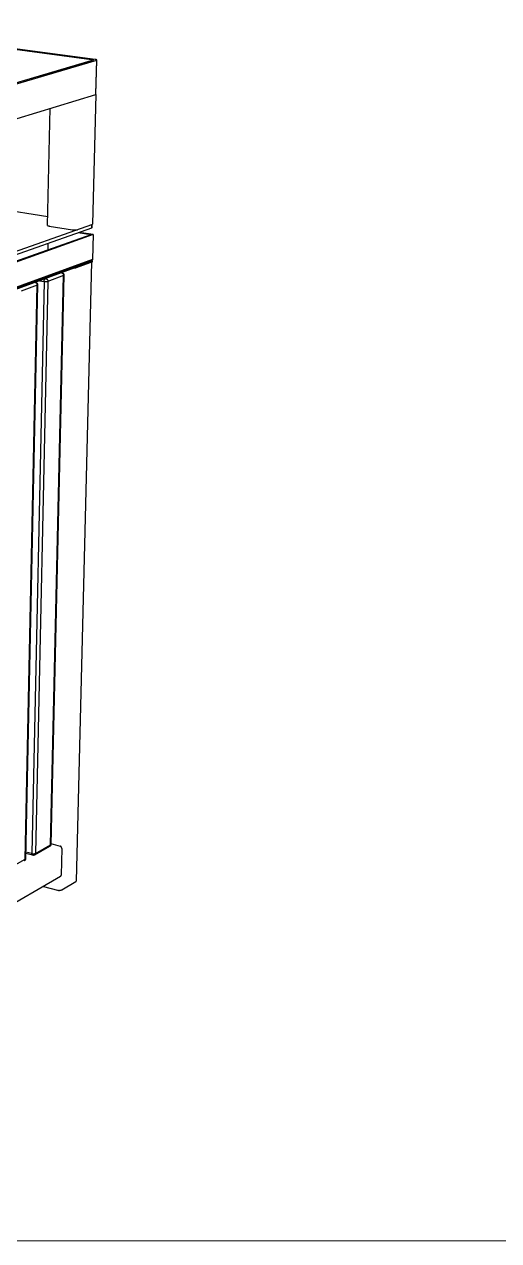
# Model space of a CAD drawing. Header units: millimetres. Extents: x -1283 to 2747, y -259 to 2557.
# Drawn here: x 205 to 679, y -259 to 957 of the extents above; entities that cross this region are included whole.
import ezdxf

# ---------------------------------------------------------------- set-up
doc = ezdxf.new("R2010")
doc.units = ezdxf.units.MM
doc.header["$MEASUREMENT"] = 0
doc.layers.add('Domyślny', color=7, linetype='Continuous', true_color=0x000000)
doc.layers.add('Utwórz2D linie widoczne', color=7, linetype='Continuous', true_color=0x000000)

msp = doc.modelspace()

# ---------------------------------------------------------------- linework, layer by layer
at = {"layer": 'Domyślny', "color": 18, "lineweight": 15, "true_color": 0x000000}
msp.add_line((2743.2, -258.7), (-1283.2, -258.7), dxfattribs=at)
at = {"layer": 'Utwórz2D linie widoczne'}
for p, q in [((276, 921.8), (12.5, 956.8)), ((13.1, 956.2), (272.4, 921.7)), ((271.8, 921.7), (13.2, 956.1)), ((273.9, 920.9), (94.9, 868.4)), ((95.7, 867.6), (277.5, 921)), ((135.1, 880.3), (273, 920.8)), ((272.3, 921.6), (271.8, 921.7)), ((272.8, 921.5), (272.3, 921.6)), ((272.4, 921.6), (272.4, 921.7)), ((272.4, 921.7), (273, 921.6)), ((273.1, 921.4), (272.8, 921.5)), ((273, 921.6), (273.5, 921.5)), ((273, 921.4), (273, 921.6)), ((273, 920.8), (273.2, 920.9)), ((273, 920.6), (273, 920.8)), ((273.4, 921.3), (273.1, 921.4)), ((273.2, 920.9), (273.4, 921)), ((273.2, 920.7), (273.2, 920.9)), ((273.4, 921.1), (273.4, 921.3)), ((273.4, 921), (273.4, 921.1)), ((273.4, 920.8), (273.4, 921.1)), ((273.4, 920.8), (273.4, 921)), ((273.5, 921.5), (273.8, 921.4)), ((273.5, 920.8), (273.5, 921.5)), ((273.8, 921.4), (274, 921.3)), ((273.8, 920.9), (273.8, 921.4)), ((274, 921), (273.9, 920.9)), ((274, 921.3), (274.1, 921.1)), ((274, 921), (274, 921.3)), ((274.1, 921.1), (274, 921)), ((276.5, 921.7), (276, 921.8)), ((277, 921.6), (276.5, 921.7)), ((276.6, 886.8), (277.5, 921)), ((276.8, 887.1), (277.7, 921.3)), ((276.8, 887), (277.6, 921.1)), ((277.4, 921.5), (277, 921.6)), ((277.6, 921.4), (277.4, 921.5)), ((277.5, 921), (277.6, 921.1)), ((277.7, 921.3), (277.6, 921.4)), ((277.6, 921.1), (277.7, 921.3)), ((95.3, 831.3), (276.6, 886.8)), ((276.5, 886.8), (273.3, 757.2)), ((276.6, 886.8), (276.8, 887)), ((276.8, 887), (276.8, 887.1)), ((228.5, 755.9), (231, 872.9)), ((228.7, 764.5), (33.9, 795.7)), ((92.9, 693.4), (272.8, 756.8)), ((228.5, 755.9), (228.5, 755.9)), ((228.5, 755.9), (228.5, 755.9)), ((228.5, 755.9), (228.5, 755.9)), ((228.5, 755.9), (228.5, 755.9)), ((228.5, 755.9), (228.5, 755.9)), ((228.5, 755.9), (228.5, 755.9)), ((228.5, 755.9), (228.5, 755.9)), ((228.5, 755.9), (228.5, 755.9)), ((228.5, 755.9), (228.5, 755.9)), ((228.5, 755.9), (228.5, 755.9)), ((228.5, 755.9), (228.5, 755.9)), ((228.5, 755.9), (228.5, 755.9)), ((228.5, 755.9), (228.5, 755.9)), ((228.5, 755.9), (228.5, 755.9)), ((228.5, 755.9), (228.5, 755.9)), ((228.5, 755.9), (228.5, 755.8)), ((228.5, 755.8), (228.5, 755.8)), ((228.5, 755.8), (228.5, 755.8)), ((228.5, 755.8), (228.5, 755.8)), ((228.5, 755.8), (228.5, 755.8)), ((228.5, 755.8), (228.5, 755.8)), ((228.5, 755.8), (228.5, 755.8)), ((228.5, 755.8), (228.5, 755.8)), ((228.5, 755.8), (228.5, 755.8)), ((228.5, 755.8), (228.5, 755.8)), ((228.5, 755.8), (228.5, 755.8)), ((228.5, 755.8), (228.5, 755.8)), ((228.5, 755.8), (228.5, 755.8)), ((228.5, 755.8), (228.5, 755.8)), ((228.5, 755.8), (228.6, 755.8)), ((228.6, 755.8), (228.6, 755.8)), ((228.6, 755.8), (228.6, 755.7)), ((228.6, 755.7), (228.6, 755.7)), ((228.6, 755.7), (228.6, 755.7)), ((228.6, 755.7), (228.6, 755.7)), ((228.6, 755.7), (228.6, 755.7)), ((228.6, 755.7), (228.6, 755.7)), ((228.6, 755.7), (228.6, 755.7)), ((228.6, 755.7), (228.7, 755.7)), ((228.7, 755.7), (228.7, 755.7)), ((228.7, 755.7), (228.7, 755.6)), ((228.7, 755.6), (228.7, 755.6)), ((228.7, 755.6), (228.7, 755.6)), ((228.7, 755.6), (228.8, 755.6)), ((228.8, 755.6), (228.8, 755.6)), ((228.8, 755.6), (228.8, 755.6)), ((228.8, 755.6), (228.9, 755.5)), ((228.9, 755.5), (228.9, 755.5)), ((228.9, 755.5), (229, 755.5)), ((229, 755.5), (229, 755.5)), ((229, 755.5), (229.1, 755.5)), ((229.1, 755.5), (229.2, 755.4)), ((229.2, 755.4), (229.3, 755.4)), ((229.3, 755.4), (229.5, 755.4)), ((229.5, 755.4), (229.6, 755.3)), ((229.6, 755.3), (229.8, 755.3)), ((229.8, 755.3), (229.9, 755.3)), ((229.9, 755.3), (230.1, 755.2)), ((230.1, 755.2), (253.5, 751.5)), ((272.7, 753.4), (272.8, 756.8)), ((272.8, 756.8), (272.8, 756.8)), ((272.8, 756.8), (272.8, 756.8)), ((272.8, 756.8), (272.8, 756.8)), ((272.8, 756.8), (272.8, 756.8)), ((272.8, 756.8), (272.9, 756.8)), ((272.8, 753.6), (272.9, 756.8)), ((272.8, 753.6), (272.9, 753.7)), ((272.9, 756.8), (272.9, 756.8)), ((272.9, 756.8), (272.9, 756.8)), ((272.9, 756.8), (272.9, 756.8)), ((272.9, 756.8), (273, 756.8)), ((272.9, 753.7), (273, 756.8)), ((273, 756.8), (273, 756.9)), ((273, 756.9), (273, 756.9)), ((273, 756.9), (273.1, 756.9)), ((273, 756.8), (273, 756.8)), ((273, 756.8), (273, 756.8)), ((273, 756.8), (273, 756.8)), ((273.1, 756.9), (273.2, 757)), ((273.1, 756.9), (273.1, 756.9)), ((273.1, 756.9), (273.1, 756.9)), ((273.1, 756.9), (273.1, 756.9)), ((273.1, 756.9), (273.1, 756.9)), ((273.1, 756.9), (273.1, 756.9)), ((273.2, 757), (273.2, 757.1)), ((273.2, 757.1), (273.2, 757.1)), ((273.2, 757.1), (273.2, 757.1)), ((273.2, 757.1), (273.3, 757.1)), ((273.2, 757), (273.2, 757)), ((273.2, 757), (273.2, 757)), ((273.2, 757), (273.2, 757)), ((273.2, 757), (273.2, 757)), ((273.3, 757.1), (273.3, 757.2)), ((273.3, 757.1), (273.3, 757.1)), ((271.6, 746.6), (90.7, 682.2)), ((274, 746.7), (91.2, 681.5)), ((92.9, 689.8), (272.7, 753.4)), ((253.5, 751.5), (253.9, 751.4)), ((253.9, 751.4), (254.2, 751.4)), ((254.2, 751.4), (254.6, 751.3)), ((254.6, 751.3), (255, 751.3)), ((255, 751.3), (255.4, 751.3)), ((255.4, 751.3), (255.8, 751.3)), ((255.8, 751.3), (256.2, 751.3)), ((256.2, 751.3), (256.6, 751.4)), ((256.6, 751.4), (257, 751.4)), ((257, 751.4), (257.4, 751.5)), ((257.4, 751.5), (257.8, 751.5)), ((257.8, 751.5), (258.2, 751.6)), ((271.6, 746.6), (259.1, 748.6)), ((274, 746.7), (260, 748.9)), ((271.6, 746.6), (274, 746.7)), ((272.7, 753.4), (272.8, 753.6)), ((274, 746.7), (273.3, 721.9)), ((228.8, 737.9), (228.7, 731.3)), ((272.3, 720), (90.6, 653.6)), ((272.7, 720.5), (90.7, 653.9)), ((273.3, 721.9), (90.8, 655.3)), ((273.1, 720.9), (90.8, 654.3)), ((272.5, 719.5), (257.1, 100.7)), ((257.5, 713.8), (272, 719.2)), ((272.4, 720), (271.9, 719.6)), ((272, 719.2), (273.8, 719.8)), ((272, 719.2), (272.1, 719.2)), ((272.1, 719.2), (272.1, 719.2)), ((272.1, 719.2), (272.2, 719.2)), ((272.2, 719.2), (272.2, 719.2)), ((272.2, 719.2), (272.3, 719.2)), ((272.4, 720), (272.3, 720)), ((272.4, 719.8), (272.3, 719.9)), ((272.3, 719.9), (272.3, 719.9)), ((272.3, 719.9), (272.3, 719.9)), ((272.3, 719.9), (272.3, 719.9)), ((272.3, 719.9), (272.3, 719.9)), ((272.3, 719.2), (272.3, 719.3)), ((272.3, 719.3), (272.3, 719.3)), ((272.3, 719.3), (272.3, 719.3)), ((272.3, 719.3), (272.3, 719.3)), ((272.3, 719.3), (272.4, 719.3)), ((272.8, 720.5), (272.4, 720)), ((272.4, 720), (273.8, 719.8)), ((272.5, 719.8), (272.4, 719.8)), ((272.4, 719.8), (272.4, 719.8)), ((272.4, 719.8), (272.4, 719.8)), ((272.4, 719.8), (272.4, 719.8)), ((272.4, 719.8), (272.4, 719.8)), ((272.4, 719.8), (272.4, 719.8)), ((272.4, 719.3), (272.4, 719.4)), ((272.4, 719.4), (272.4, 719.4)), ((272.4, 719.4), (272.4, 719.4)), ((272.4, 719.4), (272.5, 719.4)), ((272.4, 719.3), (272.4, 719.3)), ((272.4, 719.3), (272.4, 719.3)), ((272.4, 719.3), (272.4, 719.3)), ((272.5, 719.7), (272.5, 719.8)), ((272.5, 719.8), (272.5, 719.8)), ((272.5, 719.8), (272.5, 719.8)), ((272.5, 719.6), (272.5, 719.7)), ((272.5, 719.7), (272.5, 719.7)), ((272.5, 719.7), (272.5, 719.7)), ((272.5, 719.7), (272.5, 719.7)), ((272.5, 719.7), (272.5, 719.7)), ((272.5, 719.7), (272.5, 719.7)), ((272.5, 719.7), (272.5, 719.7)), ((272.5, 719.7), (272.5, 719.7)), ((272.5, 719.7), (272.5, 719.7)), ((272.5, 719.7), (272.5, 719.7)), ((272.5, 719.7), (272.5, 719.7)), ((272.5, 719.7), (272.5, 719.7)), ((272.5, 719.7), (272.5, 719.7)), ((272.5, 719.7), (272.5, 719.7)), ((272.5, 719.7), (272.5, 719.7)), ((272.5, 719.5), (272.5, 719.6)), ((272.5, 719.6), (272.5, 719.6)), ((272.5, 719.6), (272.5, 719.6)), ((272.5, 719.6), (272.5, 719.6)), ((272.5, 719.6), (272.5, 719.6)), ((272.5, 719.6), (272.5, 719.6)), ((272.5, 719.6), (272.5, 719.6)), ((272.5, 719.6), (272.5, 719.6)), ((272.5, 719.6), (272.5, 719.6)), ((272.5, 719.6), (272.5, 719.6)), ((272.5, 719.6), (272.5, 719.6)), ((272.5, 719.6), (272.5, 719.6)), ((272.5, 719.6), (272.5, 719.6)), ((272.5, 719.6), (272.5, 719.6)), ((272.5, 719.6), (272.5, 719.6)), ((272.5, 719.6), (272.5, 719.6)), ((272.5, 719.4), (272.5, 719.5)), ((272.5, 719.5), (272.5, 719.5)), ((272.5, 719.5), (272.5, 719.5)), ((272.5, 719.5), (272.5, 719.5)), ((272.5, 719.5), (272.5, 719.5)), ((272.5, 719.5), (272.5, 719.5)), ((272.5, 719.5), (272.5, 719.5)), ((272.5, 719.5), (272.5, 719.5)), ((272.5, 719.5), (272.5, 719.5)), ((272.5, 719.5), (272.5, 719.5)), ((272.5, 719.5), (272.5, 719.5)), ((272.5, 719.5), (272.5, 719.5)), ((272.5, 719.5), (272.5, 719.5)), ((272.5, 719.5), (272.5, 719.5)), ((272.5, 719.5), (272.5, 719.5)), ((272.5, 719.5), (272.5, 719.5)), ((272.5, 719.4), (272.5, 719.4)), ((272.5, 719.4), (272.5, 719.4)), ((272.5, 719.4), (272.5, 719.4)), ((272.5, 719.4), (272.5, 719.4)), ((272.5, 719.4), (272.5, 719.4)), ((272.5, 719.4), (272.5, 719.4)), ((272.5, 719.4), (272.5, 719.4)), ((272.5, 719.4), (272.5, 719.4)), ((272.5, 719.4), (272.5, 719.4)), ((272.5, 719.4), (272.5, 719.4)), ((272.8, 720.5), (272.7, 720.5)), ((273.1, 720.9), (272.8, 720.5)), ((273.3, 721.4), (273.1, 720.9)), ((273.3, 721.9), (273.3, 721.4)), ((255.1, 713.5), (110.2, 660.5)), ((255.8, 713.5), (110.3, 660.3)), ((255.6, 713.5), (110.3, 660.4)), ((244.4, 705.8), (228.7, 700)), ((231.4, 136.9), (244.4, 705.8)), ((244.8, 706.1), (231.8, 137.3)), ((242.4, 708.6), (242.5, 708.6)), ((242.5, 708.6), (242.6, 708.6)), ((242.6, 708.7), (242.6, 708.7)), ((242.6, 708.7), (242.6, 708.7)), ((242.6, 708.7), (242.6, 708.7)), ((242.6, 708.7), (242.6, 708.7)), ((242.6, 708.7), (242.6, 708.7)), ((242.6, 708.7), (242.7, 708.7)), ((242.6, 708.6), (242.6, 708.5)), ((242.6, 708.5), (242.7, 708.5)), ((242.7, 708.7), (242.8, 708.7)), ((242.7, 708.5), (242.8, 708.4)), ((242.8, 708.7), (242.8, 708.6)), ((242.8, 708.6), (242.9, 708.6)), ((242.8, 708.4), (242.9, 708.4)), ((242.9, 708.6), (243, 708.6)), ((242.9, 708.4), (243, 708.3)), ((243, 708.6), (243.1, 708.6)), ((243, 708.3), (243.1, 708.3)), ((243.1, 708.6), (243.2, 708.5)), ((243.1, 708.3), (243.2, 708.2)), ((243.2, 708.5), (243.3, 708.5)), ((243.2, 708.2), (243.2, 708.2)), ((243.2, 708.2), (243.3, 708.1)), ((243.3, 708.5), (243.3, 708.5)), ((243.3, 708.5), (243.4, 708.4)), ((243.3, 708.1), (243.4, 708.1)), ((243.4, 708.4), (243.5, 708.4)), ((243.4, 708.1), (243.5, 708)), ((243.5, 708.4), (243.6, 708.3)), ((243.5, 708), (243.6, 707.9)), ((243.6, 708.3), (243.6, 708.3)), ((243.6, 708.3), (243.7, 708.2)), ((243.6, 707.9), (243.6, 707.8)), ((243.6, 707.8), (243.7, 707.8)), ((243.7, 708.2), (243.8, 708.2)), ((243.7, 707.8), (243.8, 707.7)), ((243.8, 708.2), (243.9, 708.1)), ((243.8, 707.7), (243.8, 707.6)), ((243.8, 707.6), (243.9, 707.5)), ((243.9, 708.1), (243.9, 708.1)), ((243.9, 708.1), (244, 708)), ((243.9, 707.5), (243.9, 707.5)), ((243.9, 707.5), (244, 707.4)), ((244, 708), (244.1, 707.9)), ((244, 707.4), (244, 707.3)), ((244, 707.3), (244.1, 707.2)), ((244.1, 707.9), (244.1, 707.9)), ((244.1, 707.9), (244.2, 707.8)), ((244.1, 707.2), (244.1, 707.1)), ((244.1, 707.1), (244.2, 707)), ((244.2, 707.8), (244.2, 707.7)), ((244.2, 707.7), (244.3, 707.7)), ((244.2, 707), (244.2, 706.9)), ((244.2, 706.9), (244.2, 706.8)), ((244.2, 706.8), (244.3, 706.7)), ((244.3, 707.7), (244.3, 707.6)), ((244.3, 707.6), (244.4, 707.5)), ((244.3, 706.7), (244.3, 706.6)), ((244.3, 706.6), (244.3, 706.6)), ((244.3, 706.6), (244.3, 706.5)), ((244.3, 706.5), (244.4, 706.4)), ((244.4, 707.5), (244.4, 707.5)), ((244.4, 707.5), (244.5, 707.4)), ((244.4, 706.4), (244.4, 706.3)), ((244.4, 706.3), (244.4, 706.2)), ((244.4, 706.2), (244.4, 706.1)), ((244.4, 706.1), (244.4, 706)), ((244.4, 706), (244.4, 705.9)), ((244.4, 705.9), (244.4, 705.8)), ((244.4, 705.8), (244.4, 705.8)), ((244.4, 705.8), (244.4, 705.8)), ((244.4, 705.8), (244.4, 705.8)), ((244.4, 705.8), (244.5, 705.8)), ((244.5, 707.4), (244.5, 707.3)), ((244.5, 707.3), (244.6, 707.2)), ((244.5, 705.8), (244.5, 705.8)), ((244.5, 705.8), (244.5, 705.8)), ((244.5, 705.8), (244.5, 705.8)), ((244.5, 705.8), (244.5, 705.8)), ((244.5, 705.8), (244.5, 705.8)), ((244.5, 705.8), (244.6, 705.8)), ((244.6, 707.2), (244.6, 707.1)), ((244.6, 707.1), (244.6, 707.1)), ((244.6, 707.1), (244.7, 707)), ((244.6, 705.8), (244.6, 705.9)), ((244.6, 705.9), (244.6, 705.9)), ((244.6, 705.9), (244.6, 705.9)), ((244.6, 705.9), (244.7, 705.9)), ((244.6, 705.8), (244.6, 705.8)), ((244.6, 705.8), (244.6, 705.8)), ((244.6, 705.8), (244.6, 705.8)), ((244.6, 705.8), (244.6, 705.8)), ((244.7, 707), (244.7, 706.9)), ((244.7, 706.9), (244.7, 706.8)), ((244.7, 706.8), (244.7, 706.7)), ((244.7, 706.7), (244.7, 706.6)), ((244.7, 706.6), (244.8, 706.5)), ((244.7, 705.9), (244.7, 706)), ((244.7, 706), (244.7, 706)), ((244.7, 706), (244.7, 706)), ((244.7, 706), (244.7, 706)), ((244.7, 706), (244.8, 706)), ((244.7, 705.9), (244.7, 705.9)), ((244.7, 705.9), (244.7, 705.9)), ((244.7, 705.9), (244.7, 705.9)), ((244.7, 705.9), (244.7, 705.9)), ((244.7, 705.9), (244.7, 705.9)), ((244.8, 706.5), (244.8, 706.5)), ((244.8, 706.5), (244.8, 706.4)), ((244.8, 706.4), (244.8, 706.3)), ((244.8, 706.3), (244.8, 706.2)), ((244.8, 706.2), (244.8, 706.1)), ((244.8, 706), (244.8, 706.1)), ((244.8, 706.1), (244.8, 706.1)), ((244.8, 706.1), (244.8, 706.1)), ((244.8, 706.1), (244.8, 706.1)), ((244.8, 706), (244.8, 706)), ((244.8, 706), (244.8, 706)), ((255.1, 713.5), (255.4, 713.5)), ((255.4, 713.5), (255.6, 713.5)), ((255.6, 713.5), (255.9, 713.5)), ((255.9, 713.5), (256.2, 713.6)), ((256.2, 713.6), (256.5, 713.6)), ((256.5, 713.6), (256.7, 713.6)), ((256.7, 713.6), (257, 713.7)), ((257, 713.7), (257.3, 713.8)), ((257.3, 713.8), (257.5, 713.8)), ((218.1, 696.1), (202.1, 690.2)), ((206.1, 122.5), (218.1, 696.1)), ((218.5, 696.4), (206.5, 123)), ((225.1, 699.9), (212.8, 128.1)), ((216.1, 699), (216.2, 699)), ((216.2, 699), (216.3, 698.9)), ((228.7, 700), (216.3, 128.3)), ((216.3, 699.1), (216.3, 699.1)), ((216.3, 699.1), (216.3, 699.1)), ((216.3, 699.1), (216.3, 699.1)), ((216.3, 699.1), (216.3, 699.1)), ((216.3, 699.1), (216.3, 699.1)), ((216.3, 698.9), (216.4, 698.9)), ((216.4, 699.1), (216.5, 699)), ((216.4, 698.9), (216.4, 698.9)), ((216.4, 698.9), (216.5, 698.8)), ((216.5, 699), (216.6, 699)), ((216.5, 698.8), (216.6, 698.8)), ((216.6, 699), (216.6, 699)), ((216.6, 699), (216.7, 699)), ((216.6, 698.8), (216.7, 698.7)), ((216.7, 699), (216.8, 699)), ((216.7, 698.7), (216.8, 698.7)), ((216.8, 699), (216.9, 698.9)), ((216.8, 698.7), (216.9, 698.6)), ((216.9, 698.9), (217, 698.9)), ((216.9, 698.6), (217, 698.6)), ((217, 698.9), (217.1, 698.8)), ((217, 698.6), (217, 698.5)), ((217, 698.5), (217.1, 698.4)), ((217.1, 698.8), (217.1, 698.8)), ((217.1, 698.8), (217.2, 698.8)), ((217.1, 698.4), (217.2, 698.4)), ((217.2, 698.8), (217.3, 698.7)), ((217.2, 698.4), (217.3, 698.3)), ((217.3, 698.7), (217.4, 698.7)), ((217.3, 698.3), (217.3, 698.2)), ((217.3, 698.2), (217.4, 698.1)), ((217.4, 698.7), (217.4, 698.6)), ((217.4, 698.6), (217.5, 698.6)), ((217.4, 698.1), (217.5, 698.1)), ((217.5, 698.6), (217.6, 698.5)), ((217.5, 698.1), (217.5, 698)), ((217.5, 698), (217.6, 697.9)), ((217.6, 698.5), (217.7, 698.4)), ((217.6, 697.9), (217.6, 697.8)), ((217.6, 697.8), (217.7, 697.7)), ((217.7, 698.4), (217.7, 698.4)), ((217.7, 698.4), (217.8, 698.3)), ((217.7, 697.7), (217.7, 697.7)), ((217.7, 697.7), (217.8, 697.6)), ((217.8, 698.3), (217.8, 698.3)), ((217.8, 698.3), (217.9, 698.2)), ((217.8, 697.6), (217.8, 697.5)), ((217.8, 697.5), (217.9, 697.4)), ((217.9, 698.2), (218, 698.1)), ((217.9, 697.4), (217.9, 697.3)), ((217.9, 697.3), (218, 697.2)), ((218, 698.1), (218, 698.1)), ((218, 698.1), (218.1, 698)), ((218, 697.2), (218, 697.1)), ((218, 697.1), (218, 697)), ((218, 697), (218, 696.9)), ((218, 696.9), (218.1, 696.8)), ((218.1, 698), (218.1, 697.9)), ((218.1, 697.9), (218.2, 697.8)), ((218.1, 696.8), (218.1, 696.7)), ((218.1, 696.7), (218.1, 696.6)), ((218.1, 696.6), (218.1, 696.5)), ((218.1, 696.5), (218.1, 696.4)), ((218.1, 696.4), (218.1, 696.3)), ((218.1, 696.3), (218.1, 696.2)), ((218.1, 696.2), (218.1, 696.1)), ((218.1, 696.1), (218.1, 696.1)), ((218.1, 696.1), (218.2, 696.1)), ((218.2, 697.8), (218.2, 697.8)), ((218.2, 697.8), (218.2, 697.7)), ((218.2, 697.7), (218.3, 697.6)), ((218.2, 696.1), (218.2, 696.2)), ((218.2, 696.2), (218.3, 696.2)), ((218.2, 696.1), (218.2, 696.1)), ((218.2, 696.1), (218.2, 696.1)), ((218.2, 696.1), (218.2, 696.1)), ((218.2, 696.1), (218.2, 696.1)), ((218.2, 696.1), (218.2, 696.1)), ((218.3, 697.6), (218.3, 697.5)), ((218.3, 697.5), (218.4, 697.4)), ((218.3, 696.2), (218.3, 696.2)), ((218.3, 696.2), (218.3, 696.2)), ((218.3, 696.2), (218.3, 696.2)), ((218.3, 696.2), (218.3, 696.2)), ((218.3, 696.2), (218.3, 696.2)), ((218.3, 696.2), (218.4, 696.2)), ((218.4, 697.4), (218.4, 697.3)), ((218.4, 697.3), (218.4, 697.3)), ((218.4, 697.3), (218.4, 697.2)), ((218.4, 697.2), (218.5, 697.1)), ((218.4, 696.2), (218.4, 696.3)), ((218.4, 696.3), (218.4, 696.3)), ((218.4, 696.3), (218.4, 696.3)), ((218.4, 696.3), (218.4, 696.3)), ((218.4, 696.3), (218.4, 696.3)), ((218.4, 696.3), (218.5, 696.3)), ((218.4, 696.2), (218.4, 696.2)), ((218.4, 696.2), (218.4, 696.2)), ((218.4, 696.2), (218.4, 696.2)), ((218.5, 697.1), (218.5, 697)), ((218.5, 697), (218.5, 696.9)), ((218.5, 696.9), (218.5, 696.8)), ((218.5, 696.8), (218.5, 696.7)), ((218.5, 696.7), (218.5, 696.6)), ((218.5, 696.6), (218.5, 696.5)), ((218.5, 696.5), (218.5, 696.5)), ((218.5, 696.4), (218.5, 696.5)), ((218.5, 696.3), (218.5, 696.4)), ((218.5, 696.4), (218.5, 696.4)), ((218.5, 696.4), (218.5, 696.4)), ((218.5, 696.4), (218.5, 696.4)), ((218.5, 696.4), (218.5, 696.4)), ((218.5, 696.4), (218.5, 696.4)), ((218.5, 696.4), (218.5, 696.4)), ((218.5, 696.3), (218.5, 696.3)), ((220.5, 700.6), (225.1, 699.9)), ((225.1, 700.6), (225.2, 700.7)), ((225.1, 700.4), (225.1, 700.6)), ((225.1, 700.3), (225.1, 700.4)), ((225.1, 700.1), (225.1, 700.3)), ((225.1, 700), (225.1, 700.1)), ((225.1, 699.9), (225.1, 700)), ((225.1, 699.9), (225.4, 699.8)), ((225.2, 701), (225.3, 701.1)), ((225.2, 700.8), (225.2, 701)), ((225.2, 700.7), (225.2, 700.8)), ((225.3, 701.2), (225.4, 701.3)), ((225.3, 701.1), (225.3, 701.2)), ((225.4, 701.5), (225.5, 701.6)), ((225.4, 701.3), (225.4, 701.5)), ((225.4, 699.8), (225.7, 699.8)), ((225.5, 701.7), (225.6, 701.8)), ((225.5, 701.6), (225.5, 701.7)), ((225.6, 701.8), (225.7, 702)), ((225.7, 702.1), (225.8, 702.2)), ((225.7, 702), (225.7, 702.1)), ((225.7, 699.8), (225.9, 699.8)), ((225.8, 702.2), (225.9, 702.3)), ((225.9, 702.3), (226, 702.4)), ((225.9, 699.8), (226.2, 699.7)), ((226, 702.4), (226.1, 702.5)), ((226.1, 702.6), (226.2, 702.7)), ((226.1, 702.5), (226.1, 702.6)), ((226.2, 699.7), (226.5, 699.7)), ((226.5, 699.7), (226.8, 699.7)), ((226.7, 702.9), (226.8, 702.8)), ((226.8, 702.8), (226.8, 702.8)), ((226.8, 702.8), (226.9, 702.8)), ((226.8, 699.7), (227, 699.7)), ((226.9, 702.8), (227, 702.7)), ((227, 702.7), (227.1, 702.7)), ((227, 699.7), (227.3, 699.8)), ((227.1, 702.7), (227.2, 702.6)), ((227.2, 702.6), (227.3, 702.6)), ((227.3, 702.6), (227.4, 702.5)), ((227.3, 699.8), (227.6, 699.8)), ((227.4, 702.5), (227.5, 702.5)), ((227.5, 702.5), (227.5, 702.4)), ((227.5, 702.4), (227.6, 702.4)), ((227.6, 702.4), (227.7, 702.3)), ((227.6, 699.8), (227.9, 699.8)), ((227.7, 702.3), (227.8, 702.2)), ((227.8, 702.2), (227.8, 702.2)), ((227.8, 702.2), (227.9, 702.1)), ((227.9, 702.1), (228, 702)), ((227.9, 699.8), (228.2, 699.9)), ((228, 702), (228, 701.9)), ((228, 701.9), (228.1, 701.9)), ((228.1, 701.9), (228.2, 701.8)), ((228.2, 701.8), (228.2, 701.7)), ((228.2, 701.7), (228.3, 701.6)), ((228.2, 699.9), (228.4, 699.9)), ((228.3, 701.6), (228.3, 701.5)), ((228.3, 701.5), (228.4, 701.4)), ((228.4, 701.4), (228.4, 701.4)), ((228.4, 701.4), (228.5, 701.3)), ((228.4, 699.9), (228.7, 700)), ((228.5, 701.3), (228.5, 701.2)), ((228.5, 701.2), (228.5, 701.1)), ((228.5, 701.1), (228.6, 701)), ((228.6, 701), (228.6, 700.9)), ((228.6, 700.9), (228.6, 700.8)), ((228.6, 700.8), (228.6, 700.7)), ((228.6, 700.7), (228.7, 700.6)), ((228.7, 700.6), (228.7, 700.5)), ((228.7, 700.5), (228.7, 700.4)), ((228.7, 700.4), (228.7, 700.3)), ((228.7, 700.3), (228.7, 700.2)), ((228.7, 700.2), (228.7, 700.1)), ((228.7, 700.1), (228.7, 700)), ((230.5, 135.2), (215.5, 126.7)), ((216.3, 128.3), (231.4, 136.9)), ((230.6, 135.3), (230.5, 135.2)), ((230.7, 135.4), (230.6, 135.3)), ((230.7, 135.4), (230.6, 135.3)), ((230.6, 135.3), (230.6, 135.3)), ((230.6, 135.3), (230.6, 135.3)), ((230.8, 135.4), (230.7, 135.4)), ((230.8, 135.4), (230.7, 135.4)), ((230.7, 135.4), (230.7, 135.4)), ((230.9, 135.5), (230.8, 135.5)), ((230.8, 135.5), (230.8, 135.4)), ((230.9, 135.5), (230.8, 135.5)), ((230.8, 135.5), (230.8, 135.4)), ((231, 135.7), (230.9, 135.6)), ((231, 135.6), (230.9, 135.5)), ((230.9, 135.6), (230.9, 135.6)), ((230.9, 135.6), (230.9, 135.5)), ((231.1, 135.8), (231, 135.7)), ((231.1, 135.7), (231, 135.6)), ((231, 135.7), (231, 135.7)), ((231, 135.6), (231, 135.6)), ((231.2, 135.9), (231.1, 135.9)), ((231.1, 135.9), (231.1, 135.8)), ((231.2, 135.8), (231.1, 135.8)), ((231.1, 135.8), (231.1, 135.7)), ((231.1, 135.8), (231.1, 135.8)), ((231.3, 136.2), (231.2, 136.1)), ((231.2, 136.1), (231.2, 136)), ((231.2, 136), (231.2, 136)), ((231.2, 136), (231.2, 135.9)), ((231.3, 135.9), (231.2, 135.8)), ((231.4, 136.5), (231.3, 136.4)), ((231.3, 136.4), (231.3, 136.3)), ((231.3, 136.3), (231.3, 136.3)), ((231.3, 136.3), (231.3, 136.2)), ((231.3, 136.2), (231.3, 136.2)), ((231.4, 136), (231.3, 136)), ((231.3, 136), (231.3, 135.9)), ((231.4, 136.9), (231.4, 136.8)), ((231.4, 136.9), (231.4, 136.9)), ((231.4, 136.9), (231.4, 136.9)), ((231.4, 136.9), (231.4, 136.9)), ((231.4, 136.9), (231.5, 136.9)), ((231.4, 136.8), (231.4, 136.7)), ((231.4, 136.7), (231.4, 136.7)), ((231.4, 136.7), (231.4, 136.6)), ((231.4, 136.6), (231.4, 136.5)), ((231.4, 136.5), (231.4, 136.5)), ((231.5, 136.2), (231.4, 136.2)), ((231.4, 136.2), (231.4, 136.1)), ((231.4, 136.1), (231.4, 136)), ((231.5, 136.9), (231.5, 137)), ((231.5, 137), (231.6, 137)), ((231.5, 136.9), (231.5, 136.9)), ((231.5, 136.9), (231.5, 136.9)), ((231.5, 136.9), (231.5, 136.9)), ((231.5, 136.9), (231.5, 136.9)), ((231.6, 136.4), (231.5, 136.3)), ((231.5, 136.3), (231.5, 136.2)), ((231.6, 137), (231.6, 137.1)), ((231.6, 137.1), (231.7, 137.1)), ((231.6, 137), (231.6, 137)), ((231.6, 137), (231.6, 137)), ((231.6, 137), (231.6, 137)), ((231.6, 137), (231.6, 137)), ((231.6, 137), (231.6, 137)), ((231.7, 136.7), (231.6, 136.6)), ((231.6, 136.6), (231.6, 136.6)), ((231.6, 136.6), (231.6, 136.5)), ((231.6, 136.5), (231.6, 136.4)), ((231.7, 137.2), (231.7, 137.3)), ((231.7, 137.3), (231.7, 137.3)), ((231.7, 137.3), (231.8, 137.3)), ((231.7, 137.1), (231.7, 137.2)), ((231.7, 137.2), (231.7, 137.2)), ((231.7, 137.2), (231.7, 137.2)), ((231.7, 137.2), (231.7, 137.2)), ((231.7, 137.2), (231.7, 137.2)), ((231.8, 137.1), (231.7, 137.1)), ((231.7, 137.1), (231.7, 137)), ((231.7, 137.1), (231.7, 137.1)), ((231.7, 137.1), (231.7, 137.1)), ((231.7, 137.1), (231.7, 137.1)), ((231.7, 137), (231.7, 136.9)), ((231.7, 136.9), (231.7, 136.8)), ((231.7, 136.8), (231.7, 136.7)), ((231.8, 138.1), (240.9, 135.7)), ((231.8, 137.3), (231.8, 137.2)), ((231.8, 137.3), (231.8, 137.3)), ((231.8, 137.3), (231.8, 137.3)), ((231.8, 137.2), (231.8, 137.1)), ((241, 135.6), (240.9, 135.7)), ((241.1, 135.6), (241, 135.6)), ((241.2, 135.6), (241.1, 135.6)), ((241.2, 135.5), (241.2, 135.6)), ((241.3, 135.5), (241.2, 135.5)), ((241.4, 135.5), (241.3, 135.5)), ((241.5, 135.4), (241.4, 135.5)), ((241.6, 135.3), (241.5, 135.4)), ((241.5, 135.4), (241.5, 135.4)), ((241.7, 135.3), (241.6, 135.3)), ((241.7, 135.2), (241.7, 135.3)), ((241.8, 135.2), (241.7, 135.2)), ((241.9, 135.1), (241.8, 135.2)), ((242, 135), (241.9, 135.1)), ((241.9, 135.1), (241.9, 135.1)), ((242, 134.9), (242, 135)), ((242.1, 134.9), (242, 134.9)), ((242.1, 134.8), (242.1, 134.9)), ((242.2, 134.7), (242.1, 134.8)), ((242.3, 134.6), (242.2, 134.7)), ((242.2, 134.7), (242.2, 134.7)), ((242.3, 134.5), (242.3, 134.6)), ((242.4, 134.4), (242.3, 134.5)), ((242.4, 134.3), (242.4, 134.4)), ((242.4, 134.4), (242.4, 134.4)), ((242.5, 134.2), (242.4, 134.3)), ((242.5, 134.1), (242.5, 134.2)), ((242.5, 134), (242.5, 134.1)), ((242.6, 133.9), (242.5, 134)), ((242.5, 134), (242.5, 134)), ((242.6, 133.8), (242.6, 133.9)), ((242.6, 133.7), (242.6, 133.8)), ((242.6, 133.6), (242.6, 133.7)), ((190.7, 113.8), (206.1, 122.5)), ((205.9, 121.6), (205.8, 121.5)), ((206, 121.8), (205.9, 121.7)), ((205.9, 121.7), (205.9, 121.6)), ((205.9, 121.6), (205.9, 121.6)), ((206.1, 122.1), (206, 122.1)), ((206, 122.1), (206, 122)), ((206, 122), (206, 121.9)), ((206, 121.9), (206, 121.9)), ((206, 121.9), (206, 121.8)), ((206, 121.8), (206, 121.8)), ((206.1, 121.7), (206, 121.6)), ((206, 121.6), (206, 121.5)), ((206.1, 122.5), (206.1, 122.4)), ((206.1, 122.5), (206.1, 122.5)), ((206.1, 122.5), (206.1, 122.5)), ((206.1, 122.5), (206.1, 122.5)), ((206.1, 122.5), (206.2, 122.5)), ((206.1, 122.4), (206.1, 122.4)), ((206.1, 122.4), (206.1, 122.3)), ((206.1, 122.3), (206.1, 122.2)), ((206.1, 122.2), (206.1, 122.2)), ((206.1, 122.2), (206.1, 122.1)), ((206.2, 121.8), (206.1, 121.7)), ((206.1, 121.7), (206.1, 121.7)), ((206.2, 122.5), (206.2, 122.6)), ((206.2, 122.6), (206.2, 122.6)), ((206.2, 122.6), (206.2, 122.6)), ((206.2, 122.6), (206.2, 122.6)), ((206.2, 122.6), (206.3, 122.6)), ((206.3, 122.1), (206.2, 122)), ((206.2, 122), (206.2, 121.9)), ((206.2, 121.9), (206.2, 121.8)), ((206.3, 122.6), (206.3, 122.7)), ((206.3, 122.7), (206.3, 122.7)), ((206.3, 122.7), (206.3, 122.7)), ((206.3, 122.7), (206.4, 122.7)), ((206.3, 122.6), (206.3, 122.6)), ((206.3, 122.6), (206.3, 122.6)), ((206.3, 122.6), (206.3, 122.6)), ((206.4, 122.3), (206.3, 122.2)), ((206.3, 122.2), (206.3, 122.1)), ((206.3, 122.1), (206.3, 122.1)), ((206.4, 122.8), (206.4, 122.9)), ((206.4, 122.9), (206.5, 122.9)), ((206.4, 122.7), (206.4, 122.8)), ((206.4, 122.8), (206.4, 122.8)), ((206.4, 122.8), (206.4, 122.8)), ((206.4, 122.8), (206.4, 122.8)), ((206.4, 122.8), (206.4, 122.8)), ((206.4, 122.8), (206.4, 122.8)), ((206.5, 122.7), (206.4, 122.6)), ((206.4, 122.7), (206.4, 122.7)), ((206.4, 122.6), (206.4, 122.5)), ((206.4, 122.5), (206.4, 122.5)), ((206.4, 122.5), (206.4, 122.4)), ((206.4, 122.4), (206.4, 122.3)), ((206.5, 123), (206.5, 122.9)), ((206.5, 122.9), (206.5, 123)), ((206.5, 123), (206.5, 123)), ((206.5, 123), (206.5, 123)), ((206.5, 123), (206.5, 123)), ((206.5, 122.9), (206.5, 122.8)), ((206.5, 122.9), (206.5, 122.9)), ((206.5, 122.9), (206.5, 122.9)), ((206.5, 122.8), (206.5, 122.7)), ((212.8, 128.1), (206.6, 129.7)), ((213.5, 126.4), (206.6, 128.3)), ((212.8, 128), (212.8, 128.1)), ((212.8, 128.1), (213, 128)), ((212.8, 127.9), (212.8, 128)), ((212.8, 128), (212.8, 128)), ((212.8, 127.8), (212.8, 127.9)), ((212.8, 127.9), (212.8, 127.9)), ((212.8, 127.7), (212.8, 127.8)), ((212.8, 127.8), (212.8, 127.8)), ((212.8, 127.6), (212.8, 127.7)), ((212.8, 127.7), (212.8, 127.7)), ((212.8, 127.5), (212.8, 127.6)), ((212.8, 127.4), (212.8, 127.5)), ((212.8, 127.5), (212.8, 127.5)), ((212.8, 127.3), (212.8, 127.4)), ((212.8, 127.4), (212.8, 127.4)), ((212.9, 127.3), (212.8, 127.3)), ((212.9, 127.2), (212.9, 127.3)), ((212.9, 127.1), (212.9, 127.2)), ((212.9, 127.2), (212.9, 127.2)), ((213, 127), (212.9, 127.1)), ((212.9, 127.1), (212.9, 127.1)), ((213, 128), (213.2, 128)), ((213, 126.9), (213, 127)), ((213, 127), (213, 127)), ((213.1, 126.9), (213, 126.9)), ((213, 126.9), (213, 126.9)), ((213.1, 126.8), (213.1, 126.9)), ((213.2, 126.7), (213.1, 126.8)), ((213.1, 126.8), (213.1, 126.8)), ((213.2, 128), (213.4, 128)), ((213.3, 126.6), (213.2, 126.7)), ((213.2, 126.7), (213.2, 126.7)), ((213.2, 126.7), (213.2, 126.7)), ((213.4, 126.5), (213.3, 126.6)), ((213.3, 126.6), (213.3, 126.6)), ((213.4, 128), (213.5, 127.9)), ((213.5, 126.4), (213.4, 126.5)), ((213.4, 126.5), (213.4, 126.5)), ((213.4, 126.5), (213.4, 126.5)), ((213.5, 127.9), (213.7, 127.9)), ((213.6, 126.4), (213.5, 126.4)), ((213.5, 126.4), (213.5, 126.4)), ((213.7, 126.4), (213.6, 126.4)), ((213.7, 127.9), (213.9, 127.9)), ((213.8, 126.4), (213.7, 126.4)), ((213.9, 126.4), (213.8, 126.4)), ((213.9, 127.9), (214.1, 127.9)), ((214, 126.3), (213.9, 126.4)), ((214.1, 126.3), (214, 126.3)), ((214, 126.3), (214, 126.3)), ((214.1, 127.9), (214.3, 127.9)), ((214.2, 126.3), (214.1, 126.3)), ((214.3, 126.3), (214.2, 126.3)), ((214.3, 127.9), (214.5, 127.9)), ((214.4, 126.3), (214.3, 126.3)), ((214.5, 126.4), (214.4, 126.3)), ((214.5, 127.9), (214.7, 127.9)), ((214.6, 126.4), (214.5, 126.4)), ((214.7, 126.4), (214.6, 126.4)), ((214.6, 126.4), (214.6, 126.4)), ((214.7, 127.9), (214.8, 127.9)), ((214.8, 126.4), (214.7, 126.4)), ((214.8, 127.9), (215, 127.9)), ((214.9, 126.4), (214.8, 126.4)), ((215, 126.5), (214.9, 126.4)), ((215, 127.9), (215.2, 128)), ((215.1, 126.5), (215, 126.5)), ((215.2, 126.6), (215.1, 126.5)), ((215.1, 126.5), (215.1, 126.5)), ((215.2, 128), (215.4, 128)), ((215.3, 126.6), (215.2, 126.6)), ((215.4, 126.6), (215.3, 126.6)), ((215.4, 128), (215.6, 128.1)), ((215.5, 126.7), (215.4, 126.7)), ((215.4, 126.7), (215.4, 126.6)), ((215.6, 126.8), (215.5, 126.7)), ((215.5, 126.7), (215.5, 126.7)), ((215.6, 128.1), (215.7, 128.1)), ((215.7, 126.9), (215.6, 126.8)), ((215.6, 126.8), (215.6, 126.8)), ((215.7, 128.1), (215.9, 128.2)), ((215.8, 127), (215.7, 126.9)), ((215.7, 126.9), (215.7, 126.9)), ((215.9, 127.1), (215.8, 127)), ((215.8, 127), (215.8, 127)), ((215.8, 127), (215.8, 127)), ((215.9, 128.2), (216.1, 128.2)), ((216, 127.2), (215.9, 127.1)), ((215.9, 127.1), (215.9, 127.1)), ((216.1, 127.4), (216, 127.3)), ((216, 127.3), (216, 127.3)), ((216, 127.3), (216, 127.2)), ((216.1, 128.2), (216.3, 128.3)), ((216.2, 127.6), (216.1, 127.5)), ((216.1, 127.5), (216.1, 127.5)), ((216.1, 127.5), (216.1, 127.4)), ((216.1, 127.4), (216.1, 127.4)), ((216.3, 128), (216.2, 127.9)), ((216.2, 127.9), (216.2, 127.8)), ((216.2, 127.8), (216.2, 127.8)), ((216.2, 127.8), (216.2, 127.7)), ((216.2, 127.7), (216.2, 127.7)), ((216.2, 127.7), (216.2, 127.6)), ((216.3, 128.3), (216.3, 128.2)), ((216.3, 128.2), (216.3, 128.2)), ((216.3, 128.2), (216.3, 128.1)), ((216.3, 128.1), (216.3, 128)), ((216.3, 128), (216.3, 128)), ((242.6, 133.3), (242, 106.5)), ((242.6, 133.5), (242.6, 133.6)), ((242.6, 133.6), (242.6, 133.6)), ((242.6, 133.4), (242.6, 133.5)), ((242.6, 133.3), (242.6, 133.4)), ((205.3, 120.9), (205.2, 120.9)), ((205.4, 121), (205.3, 121)), ((205.3, 121), (205.3, 120.9)), ((205.4, 121), (205.3, 121)), ((205.3, 121), (205.3, 120.9)), ((205.5, 121.1), (205.4, 121)), ((205.5, 121.1), (205.4, 121)), ((205.4, 121), (205.4, 121)), ((205.6, 121.2), (205.5, 121.1)), ((205.6, 121.1), (205.5, 121.1)), ((205.5, 121.1), (205.5, 121.1)), ((205.7, 121.3), (205.6, 121.2)), ((205.7, 121.2), (205.6, 121.2)), ((205.6, 121.2), (205.6, 121.1)), ((205.6, 121.2), (205.6, 121.2)), ((205.8, 121.4), (205.7, 121.4)), ((205.7, 121.4), (205.7, 121.3)), ((205.8, 121.3), (205.7, 121.3)), ((205.7, 121.3), (205.7, 121.2)), ((205.7, 121.3), (205.7, 121.3)), ((205.8, 121.5), (205.8, 121.5)), ((205.8, 121.5), (205.8, 121.4)), ((205.9, 121.4), (205.8, 121.3)), ((206, 121.5), (205.9, 121.5)), ((205.9, 121.5), (205.9, 121.4)), ((241.3, 105.2), (103.3, 25.1)), ((241.3, 105.2), (241.4, 105.3)), ((241.3, 105.2), (241.3, 105.2)), ((241.4, 105.3), (241.4, 105.3)), ((241.4, 105.3), (241.5, 105.3)), ((241.5, 105.3), (241.5, 105.4)), ((241.5, 105.4), (241.6, 105.4)), ((241.5, 105.3), (241.5, 105.3)), ((241.6, 105.4), (241.6, 105.5)), ((241.6, 105.5), (241.6, 105.5)), ((241.6, 105.5), (241.7, 105.5)), ((241.7, 105.6), (241.8, 105.7)), ((241.7, 105.5), (241.7, 105.6)), ((241.7, 105.6), (241.7, 105.6)), ((241.8, 105.8), (241.9, 105.9)), ((241.8, 105.7), (241.8, 105.8)), ((241.8, 105.8), (241.8, 105.8)), ((241.8, 105.7), (241.8, 105.7)), ((241.9, 106.1), (242, 106.2)), ((241.9, 106), (241.9, 106.1)), ((241.9, 105.9), (241.9, 106)), ((241.9, 106), (241.9, 106)), ((241.9, 106), (241.9, 106)), ((241.9, 105.9), (241.9, 105.9)), ((242, 106.4), (242, 106.5)), ((242, 106.5), (242, 106.5)), ((242, 106.3), (242, 106.4)), ((242, 106.4), (242, 106.4)), ((242, 106.2), (242, 106.3)), ((242, 106.3), (242, 106.3)), ((242, 106.2), (242, 106.2)), ((242.7, 92), (256.6, 100.1)), ((256.6, 100.1), (256.7, 100.1)), ((256.7, 100.1), (256.7, 100.2)), ((256.7, 100.2), (256.8, 100.2)), ((256.7, 100.1), (256.7, 100.1)), ((256.7, 100.1), (256.7, 100.1)), ((256.8, 100.2), (256.8, 100.2)), ((256.8, 100.2), (256.8, 100.2)), ((256.8, 100.2), (256.8, 100.2)), ((256.8, 100.2), (256.9, 100.2)), ((256.9, 100.3), (257, 100.4)), ((256.9, 100.2), (256.9, 100.3)), ((256.9, 100.3), (256.9, 100.3)), ((256.9, 100.3), (256.9, 100.3)), ((256.9, 100.3), (256.9, 100.3)), ((257, 100.4), (257, 100.5)), ((257, 100.5), (257, 100.5)), ((257, 100.5), (257.1, 100.5)), ((257, 100.4), (257, 100.4)), ((257, 100.4), (257, 100.4)), ((257, 100.4), (257, 100.4)), ((257, 100.4), (257, 100.4)), ((257.1, 100.6), (257.1, 100.7)), ((257.1, 100.7), (257.1, 100.7)), ((257.1, 100.7), (257.1, 100.7)), ((257.1, 100.7), (257.1, 100.7)), ((257.1, 100.5), (257.1, 100.6)), ((257.1, 100.6), (257.1, 100.6)), ((257.1, 100.6), (257.1, 100.6)), ((257.1, 100.5), (257.1, 100.5)), ((224.4, 95.4), (238.2, 91.7)), ((238.2, 91.7), (238.4, 91.6)), ((238.4, 91.6), (238.6, 91.6)), ((238.6, 91.6), (238.9, 91.5)), ((238.9, 91.5), (239.1, 91.5)), ((239.1, 91.5), (239.3, 91.5)), ((239.3, 91.5), (239.5, 91.4)), ((239.5, 91.4), (239.8, 91.4)), ((239.8, 91.4), (240, 91.4)), ((240, 91.4), (240.2, 91.4)), ((240.2, 91.4), (240.5, 91.4)), ((240.5, 91.4), (240.7, 91.5)), ((240.7, 91.5), (240.9, 91.5)), ((240.9, 91.5), (241.2, 91.5)), ((241.2, 91.5), (241.4, 91.6)), ((241.4, 91.6), (241.6, 91.6)), ((241.6, 91.6), (241.8, 91.7)), ((241.8, 91.7), (242.1, 91.7)), ((242.1, 91.7), (242.3, 91.8)), ((242.3, 91.8), (242.5, 91.9)), ((242.5, 91.9), (242.7, 92))]:
    msp.add_line(p, q, dxfattribs=at)

doc.saveas('drawing.dxf')
